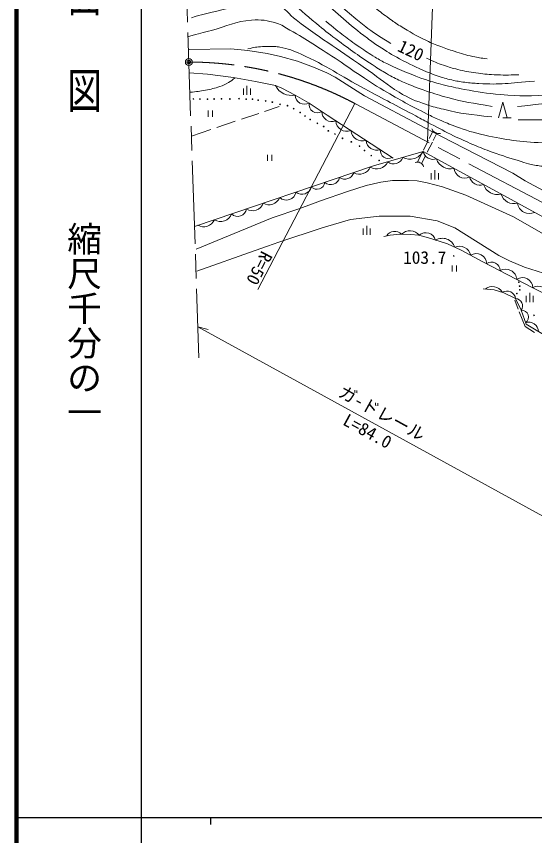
# Model space of a CAD drawing. Units: millimetres, scale not verified. Extents: x 40000 to 680000, y 20000 to 380000.
# Drawn here: x 40000 to 114801, y 202409 to 320593 of the extents above; entities that cross this region are included whole.
import ezdxf
from ezdxf.enums import TextEntityAlignment as Align

# ---------------------------------------------------------------- set-up
doc = ezdxf.new("R2010")
doc.units = ezdxf.units.MM
doc.header["$LTSCALE"] = 1000
doc.header["$PDMODE"] = 32
doc.header["$PDSIZE"] = 500
doc.linetypes.add('CHAIN', pattern=[18.5, 12, -1.5, 3.5, -1.5])
for name, color, linetype, lineweight in [('M-BGD', 7, 'Continuous', 13), ('M-BMK', 2, 'CHAIN', 13), ('M-BMK-SRVR', 3, 'Continuous', 25), ('M-STR-HTXT', 7, 'Continuous', 13), ('M-TTL', 2, 'Continuous', 140), ('M-TTL-BAND', 7, 'Continuous', 25)]:
    doc.layers.add(name, color=color, linetype=linetype, lineweight=lineweight)
doc.layers.add('M-OTRS', color=6, linetype='Continuous')
doc.styles.add('@ＭＳ ゴシック', font='')
doc.styles.add('ＭＳ ゴシック', font='')
doc.styles.get('@ＭＳ ゴシック').set_extended_font_data('@MS Gothic')
doc.styles.get('ＭＳ ゴシック').set_extended_font_data('MS Gothic')

msp = doc.modelspace()

# ---------------------------------------------------------------- linework, layer by layer
at = {"layer": 'M-BGD'}
for p, q in [((72763, 310166), (72763, 309269)), ((73274, 309269), (73274, 310591)), ((73785, 310166), (73785, 309269)), ((74871, 281195), (88845, 308028)), ((77948, 307602), (75819, 306883)), ((109580, 305980), (110203, 308224)), ((110826, 305980), (110203, 308224)), ((67668, 307021), (67668, 306123)), ((68291, 307021), (68291, 306123)), ((74977, 306598), (72471, 305752)), ((71603, 305458), (68949, 304561)), ((110226, 305980), (111426, 305980)), ((68056, 304260), (65255, 303313)), ((98943, 304519), (100534, 303686)), ((99585, 302976), (100134, 304077)), ((98743, 301288), (99453, 302711)), ((100171, 302705), (100680, 303725)), ((99313, 300984), (100045, 302452)), ((76233, 300633), (76233, 299735)), ((76856, 300633), (76856, 299735)), ((97885, 299568), (98433, 300667)), ((98494, 299342), (99024, 300406)), ((99886, 297981), (99886, 297084)), ((100397, 297084), (100397, 298406)), ((100908, 297981), (100908, 297084)), ((90050, 289974), (90050, 289077)), ((90561, 289077), (90561, 290399)), ((91072, 289974), (91072, 289077)), ((102892, 284672), (102892, 283775)), ((103515, 284672), (103515, 283775)), ((113581, 280281), (113581, 279384)), ((114092, 279384), (114092, 280706)), ((114603, 280281), (114603, 279384)), ((111925, 279639), (112428, 278359))]:
    msp.add_line(p, q, dxfattribs=at)
for points in [[(64923, 315821), (70935, 315906), (73390, 315652), (76184, 315228), (78131, 314805), (80587, 314128), (82873, 313281), (84820, 312434), (86005, 311842), (90239, 309132), (98943, 304519)], [(64946, 312447), (67581, 312253), (71352, 311777), (74507, 311216), (77395, 310599), (78334, 310234), (80227, 309239), (82274, 308089), (84853, 306337), (94387, 300154)], [(100534, 303686), (101267, 303304), (111659, 297956), (113437, 296856), (118645, 294098)], [(65697, 290282), (91560, 299013), (98692, 301110), (139692, 278737)], [(80925, 292876), (83919, 293967), (87791, 295323), (90493, 296178), (92609, 296686), (94303, 296940), (96589, 296940), (97859, 296856), (99298, 296602), (101499, 296009), (104886, 294824), (111744, 291691), (123597, 284918), (138160, 277721)], [(65939, 287034), (76898, 291508), (80925, 292876)], [(77876, 288014), (84143, 290082), (88207, 291268), (92355, 291776), (96843, 291776), (100737, 291098), (103277, 290082), (109627, 286103), (111151, 285341), (113353, 284410), (117925, 282970), (119618, 282293), (122666, 280684), (135197, 272133)], [(93058, 288830), (93955, 289054), (95404, 289157), (96937, 289129), (98021, 289045), (99320, 288671), (102250, 287774), (104199, 286863), (107339, 285208), (114532, 281451), (119859, 278731), (135307, 270893)], [(66024, 283817), (74457, 286830), (76224, 287435), (77876, 288014)], [(107362, 281270), (108969, 281130), (110343, 280728), (112059, 279881)], [(112059, 279881), (112868, 278209), (113583, 276191), (164971, 245508)], [(112588, 277953), (113414, 275851), (114800, 275005)]]:
    msp.add_lwpolyline(points, dxfattribs=at)
for centre in [(65547, 308683), (66508, 308680), (67588, 308638), (68541, 308680), (69607, 308708), (70798, 308680), (72130, 308722), (73154, 308652), (74093, 308652), (74892, 308497), (75986, 308385), (76939, 308231), (78047, 307909), (79126, 307712), (80023, 307278), (80963, 306731), (81650, 306226), (82407, 305721), (83444, 305161), (84356, 304698), (85028, 304081), (85982, 303618), (87075, 303002), (88351, 302483), (89543, 301866), (90258, 301235), (91225, 300506), (92361, 299819), (103125, 286033), (112526, 282240), (112644, 281669), (112228, 280601), (112652, 281150), (114720, 277470)]:
    msp.add_circle(centre, 53.3, dxfattribs=at)
for centre, radius, start, end in [((79709, 311789), 2602, 207.21304, 281.48651), ((81599, 309286), 1374, 181.96829, 299.39075), ((83437, 307851), 1187, 168.4243, 303.19541), ((85520, 306851), 1433, 179.73975, 293.38417), ((87676, 305602), 1590, 182.36853, 291.70228), ((89947, 304311), 1693, 186.3086, 287.76221), ((101032, 304871), 1198, 204.70544, 278.15316), ((92011, 302829), 1553, 184.83908, 289.23173), ((93672, 301260), 1154, 174.88036, 299.19045), ((94460, 300731), 1411, 232.43126, 340.34274), ((96817, 302123), 2131, 241.14011, 331.63389), ((100140, 301449), 1487, 193.14576, 289.6117), ((92012, 300308), 1733, 237.30983, 336.34314), ((97907, 298696), 872, 12.54255, 113.97258), ((102633, 300693), 2096, 197.94798, 284.80948), ((87408, 298472), 1355, 235.67006, 341.63741), ((89525, 299514), 1688, 240.50754, 336.79993), ((104697, 298809), 1535, 185.2954, 297.46206), ((85384, 297601), 1284, 228.40725, 348.90023), ((106894, 297773), 1524, 192.3562, 290.40126), ((81217, 296346), 1402, 232.5387, 344.76877), ((83373, 296836), 1175, 226.89719, 350.41028), ((109447, 297015), 2130, 198.35684, 284.40062), ((76454, 295131), 1714, 240.95407, 336.3534), ((78970, 295503), 1420, 228.23342, 349.07405), ((111782, 295437), 1869, 195.04628, 287.71118), ((74104, 294163), 1607, 236.58004, 340.72743), ((114057, 293870), 1720, 187.11973, 295.63773), ((69486, 292665), 1674, 237.34441, 339.96306), ((71945, 293031), 1291, 226.63231, 350.67516), ((67023, 291950), 1707, 241.28441, 336.02306), ((94596, 288261), 1327, 42.34051, 149.79193), ((96798, 287985), 1691, 37.32733, 136.24811), ((99111, 287930), 1451, 15.01074, 131.90084), ((101491, 286716), 1867, 18.19697, 121.62372), ((103940, 285768), 1674, 12.82666, 113.78291), ((106386, 284884), 1496, 1.57542, 122.95728), ((108582, 283918), 1228, 0.00992, 124.82341), ((110598, 282448), 1668, 6.62565, 118.20767), ((113086, 281458), 1446, 359.70281, 125.13051), ((108701, 279963), 1659, 29.83077, 129.35232), ((115315, 280177), 1496, 4.31507, 121.59392), ((110801, 279703), 1271, 8.07206, 121.37123), ((112011, 278826), 1056, 324.25129, 87.3881), ((112915, 277209), 1001, 306.3187, 92.6862), ((113947, 275045), 1427, 3.1088, 107.92326)]:
    msp.add_arc(centre, radius, start, end, dxfattribs=at)
for points, knots in [([(78809, 327590), (79317, 327053), (79473, 326912), (79909, 326489), (81362, 325081), (82323, 324456), (83871, 323153), (86524, 320918), (87885, 319509), (90662, 317430), (91308, 316946), (91675, 316679), (92355, 316244), (93493, 315518), (94127, 315101), (95319, 314466), (96807, 313673), (97662, 313264), (99213, 312604), (99801, 312353), (100129, 312205), (100737, 312011), (101555, 311750), (102016, 311607), (102854, 311418), (103575, 311256), (103985, 311184), (104717, 311080), (105505, 310967), (105954, 310960), (106749, 310910), (109887, 310714), (111029, 310939), (114792, 311249)], [0, 0, 0, 0, 1, 1, 1, 2, 2, 2, 3, 3, 3, 4, 4, 4, 5, 5, 5, 6, 6, 6, 7, 7, 7, 8, 8, 8, 9, 9, 9, 10, 10, 10, 11, 11, 11, 11]), ([(82449, 326489), (83281, 325582), (83522, 325343), (84227, 324626), (85901, 322924), (86882, 322007), (88715, 320478), (89492, 319829), (89936, 319475), (90747, 318869), (91989, 317941), (92453, 317673), (94049, 316668)], [0, 0, 0, 0, 1, 1, 1, 2, 2, 2, 3, 3, 3, 4, 4, 4, 4]), ([(64819, 322333), (65513, 322561), (65700, 322625), (66258, 322832), (66935, 323083), (67291, 323284), (67971, 323526), (68888, 323852), (69404, 324032), (70342, 324288), (71681, 324653), (72438, 324860), (73813, 325050), (74600, 325158), (75079, 325257), (75845, 325050), (77301, 324655), (77902, 323894), (79122, 323008), (80836, 321764), (81644, 320872), (83296, 319546), (84379, 318677), (84967, 318163), (86090, 317345), (88278, 315751), (89490, 314835), (91763, 313366), (92511, 312882), (92933, 312614), (93710, 312180), (94485, 311748), (94930, 311523), (95742, 311164), (97074, 310577), (97833, 310271), (99213, 309810), (100394, 309415), (101061, 309209), (102261, 308878), (104731, 308197), (105638, 308109), (108696, 307608)], [0, 0, 0, 0, 1, 1, 1, 2, 2, 2, 3, 3, 3, 4, 4, 4, 5, 5, 5, 6, 6, 6, 7, 7, 7, 8, 8, 8, 9, 9, 9, 10, 10, 10, 11, 11, 11, 12, 12, 12, 13, 13, 13, 14, 14, 14, 14]), ([(88969, 324288), (90269, 323087), (90625, 322736), (91763, 321832), (92540, 321215), (92987, 320885), (93795, 320308), (94414, 319866), (94751, 319600), (95403, 319208), (96862, 318330), (97674, 317818), (99213, 317091), (99991, 316724), (100443, 316553), (101245, 316244), (101997, 315955), (102424, 315806), (103193, 315567), (104243, 315241), (104826, 315030), (105902, 314805), (106690, 314640), (106971, 314592), (107934, 314466)], [0, 0, 0, 0, 1, 1, 1, 2, 2, 2, 3, 3, 3, 4, 4, 4, 5, 5, 5, 6, 6, 6, 7, 7, 7, 8, 8, 8, 8]), ([(65262, 320393), (66900, 320883), (67381, 320998), (68756, 321320), (71287, 321914), (72735, 322173), (75327, 322387), (76227, 322461), (76794, 322585), (77635, 322256), (78905, 321759), (79268, 320890), (80362, 320077), (84358, 317110), (86746, 315656), (90816, 312793), (92550, 311573), (93432, 310756), (95234, 309640), (96681, 308744), (97604, 308419), (99213, 307862), (100154, 307537), (100704, 307427), (101669, 307185), (104332, 306518), (105325, 306485), (108611, 306084)], [0, 0, 0, 0, 1, 1, 1, 2, 2, 2, 3, 3, 3, 4, 4, 4, 5, 5, 5, 6, 6, 6, 7, 7, 7, 8, 8, 8, 9, 9, 9, 9]), ([(64839, 317684), (66467, 318117), (66878, 318225), (68186, 318568), (70433, 319158), (71627, 319893), (73944, 320054), (75355, 320152), (76180, 320020), (77539, 319631), (78364, 319395), (78736, 319032), (79486, 318615), (82109, 317157), (83483, 316176), (86005, 314551), (87285, 313726), (87954, 313191), (89223, 312350), (90698, 311371), (91502, 310783), (93033, 309894), (95438, 308497), (96811, 307755), (99298, 306508), (99986, 306163), (100371, 305970), (101076, 305661), (101959, 305274), (102456, 305061), (103362, 304730), (104983, 304137), (105908, 303826), (107595, 303460), (110790, 302767), (112626, 302483), (115893, 302359), (117942, 302281), (119100, 302251), (121142, 302444), (124049, 302717), (125154, 303140), (128423, 304137)], [0, 0, 0, 0, 1, 1, 1, 2, 2, 2, 3, 3, 3, 4, 4, 4, 5, 5, 5, 6, 6, 6, 7, 7, 7, 8, 8, 8, 9, 9, 9, 10, 10, 10, 11, 11, 11, 12, 12, 12, 13, 13, 13, 14, 14, 14, 14]), ([(84651, 319885), (86953, 318056), (87569, 317511), (89561, 316160), (90412, 315583), (90881, 315248), (91763, 314720), (92410, 314333), (92770, 314103), (93456, 313789), (95667, 312776), (96902, 312176), (99213, 311418), (100128, 311118), (100650, 310976), (101584, 310741), (102767, 310443), (103434, 310292), (104632, 310064), (106667, 309676), (107818, 309493), (109881, 309302), (112878, 309024), (113996, 309136), (117586, 309302)], [0, 0, 0, 0, 1, 1, 1, 2, 2, 2, 3, 3, 3, 4, 4, 4, 5, 5, 5, 6, 6, 6, 7, 7, 7, 8, 8, 8, 8]), ([(73390, 315906), (74364, 316113), (74671, 316191), (75507, 316244), (76167, 316287), (76539, 316271), (77200, 316244), (77532, 316231), (77722, 316232), (78047, 316160), (79272, 315888), (79952, 315663), (81095, 315144), (84827, 313448), (86702, 312065), (90313, 310123), (93165, 308589), (94779, 307761), (97635, 306236), (98484, 305782), (98952, 305513), (99806, 305068), (101091, 304398), (101801, 304002), (103108, 303375), (104189, 302856), (104798, 302571), (105902, 302105), (106983, 301649), (107590, 301394), (108696, 301004), (110304, 300438), (111215, 300150), (112845, 299650), (113405, 299478), (113708, 299332), (114284, 299226), (115038, 299088), (115465, 299007), (116231, 298972), (116760, 298948), (117065, 298883), (117586, 298972), (119010, 299217), (119761, 299565), (121142, 299988), (122072, 300274), (122605, 300400), (123513, 300750), (124341, 301070), (124736, 301401), (125545, 301766), (126032, 301986), (126305, 302114), (126815, 302274), (127496, 302488), (127890, 302570), (128593, 302698), (130005, 302954), (130806, 303050), (132233, 303206), (133916, 303389), (134865, 303431), (136551, 303579), (138148, 303719), (139047, 303756), (140639, 303943), (142457, 304157), (143449, 304479), (145272, 304645), (147874, 304882), (148864, 304761), (151961, 304560)], [0, 0, 0, 0, 1, 1, 1, 2, 2, 2, 3, 3, 3, 4, 4, 4, 5, 5, 5, 6, 6, 6, 7, 7, 7, 8, 8, 8, 9, 9, 9, 10, 10, 10, 11, 11, 11, 12, 12, 12, 13, 13, 13, 14, 14, 14, 15, 15, 15, 16, 16, 16, 17, 17, 17, 18, 18, 18, 19, 19, 19, 20, 20, 20, 21, 21, 21, 22, 22, 22, 23, 23, 23, 24, 24, 24, 24]), ([(99213, 314551), (100353, 314032), (100686, 313869), (101669, 313535), (102451, 313269), (102896, 313134), (103701, 312942), (104716, 312700), (105291, 312576), (106325, 312434), (107346, 312295), (107922, 312242), (108950, 312180), (110337, 312098), (110824, 312128), (112506, 312180)], [0, 0, 0, 0, 1, 1, 1, 2, 2, 2, 3, 3, 3, 4, 4, 4, 5, 5, 5, 5]), ([(65041, 309640), (66113, 309743), (66434, 309770), (67311, 309945), (68117, 310106), (68572, 310200), (69349, 310469), (69868, 310648), (70157, 310769), (70626, 311054), (71013, 311290), (71154, 311398), (71563, 311739)], [0, 0, 0, 0, 1, 1, 1, 2, 2, 2, 3, 3, 3, 4, 4, 4, 4]), ([(112337, 307608), (114010, 307751), (114467, 307795), (115825, 307970), (117413, 308174), (117940, 308275), (119872, 308624)], [0, 0, 0, 0, 1, 1, 1, 2, 2, 2, 2])]:
    msp.add_open_spline(points, degree=3, knots=knots, dxfattribs=at)
msp.add_open_spline([(112421, 305661), (116739, 305661), (116739, 305661), (121057, 305661)], degree=3, dxfattribs=at)
at = {"layer": 'M-BMK'}
for p, q in [((64122, 336740), (66339, 271323)), ((88957, 307968), (146368, 277668))]:
    msp.add_line(p, q, dxfattribs=at)
msp.add_arc((64871, 262927), 51077, 61.86434, 89.97593, dxfattribs=at)
at = {"layer": 'M-BMK-SRVR', "lineweight": 13}
msp.add_circle((64893, 314004), 500, dxfattribs=at)
at = {"layer": 'M-BMK-SRVR'}
msp.add_point((64893, 314004), dxfattribs=at)
at = {"layer": 'M-OTRS'}
msp.add_point((64893, 314004), dxfattribs=at)
at = {"layer": 'M-STR-HTXT'}
for p, q in [((99322, 302627), (100513, 333393)), ((66187, 275806), (121728, 245312)), ((66187, 275806), (67682, 275413))]:
    msp.add_line(p, q, dxfattribs=at)
at = {"layer": 'M-TTL'}
msp.add_line((40000, 380000), (40000, 20000), dxfattribs=at)
at = {"layer": 'M-TTL-BAND'}
for p, q in [((58000, 370000), (58000, 20000)), ((40000, 205000), (579000, 205000)), ((68000, 205000), (68000, 204000))]:
    msp.add_line(p, q, dxfattribs=at)

# ---------------------------------------------------------------- texts
at = {"layer": 'M-BGD', "style": 'ＭＳ ゴシック'}
for s, rotation, p in [('120', 334.593, (94634, 315158)), ('R=50', 242.49, (74931, 287149))]:
    msp.add_text(s, height=1833, rotation=rotation, dxfattribs=at).set_placement(p, align=Align.BOTTOM_LEFT)
msp.add_text('103.7', height=1833, dxfattribs=at).set_placement((95819, 284344), align=Align.BOTTOM_LEFT)
at = {"layer": 'M-STR-HTXT', "style": 'ＭＳ ゴシック'}
for s, p in [('ガ-ドレール', (86061, 265380)), ('L=84.0', (86707, 261280))]:
    msp.add_text(s, height=1833, rotation=331.232, dxfattribs=at).set_placement(p, align=Align.BOTTOM_LEFT)
at = {"layer": 'M-TTL-BAND', "style": '@ＭＳ ゴシック', "width": 1.4}
msp.add_text('平  面  図', height=3666, rotation=270, dxfattribs=at).set_placement((49777, 306475), align=Align.MIDDLE_RIGHT)
at = {"layer": 'M-TTL-BAND', "style": '@ＭＳ ゴシック'}
msp.add_text('縮尺千分の一', height=3666, rotation=270, dxfattribs=at).set_placement((49777, 261030), align=Align.MIDDLE_RIGHT)

doc.saveas('drawing.dxf')
